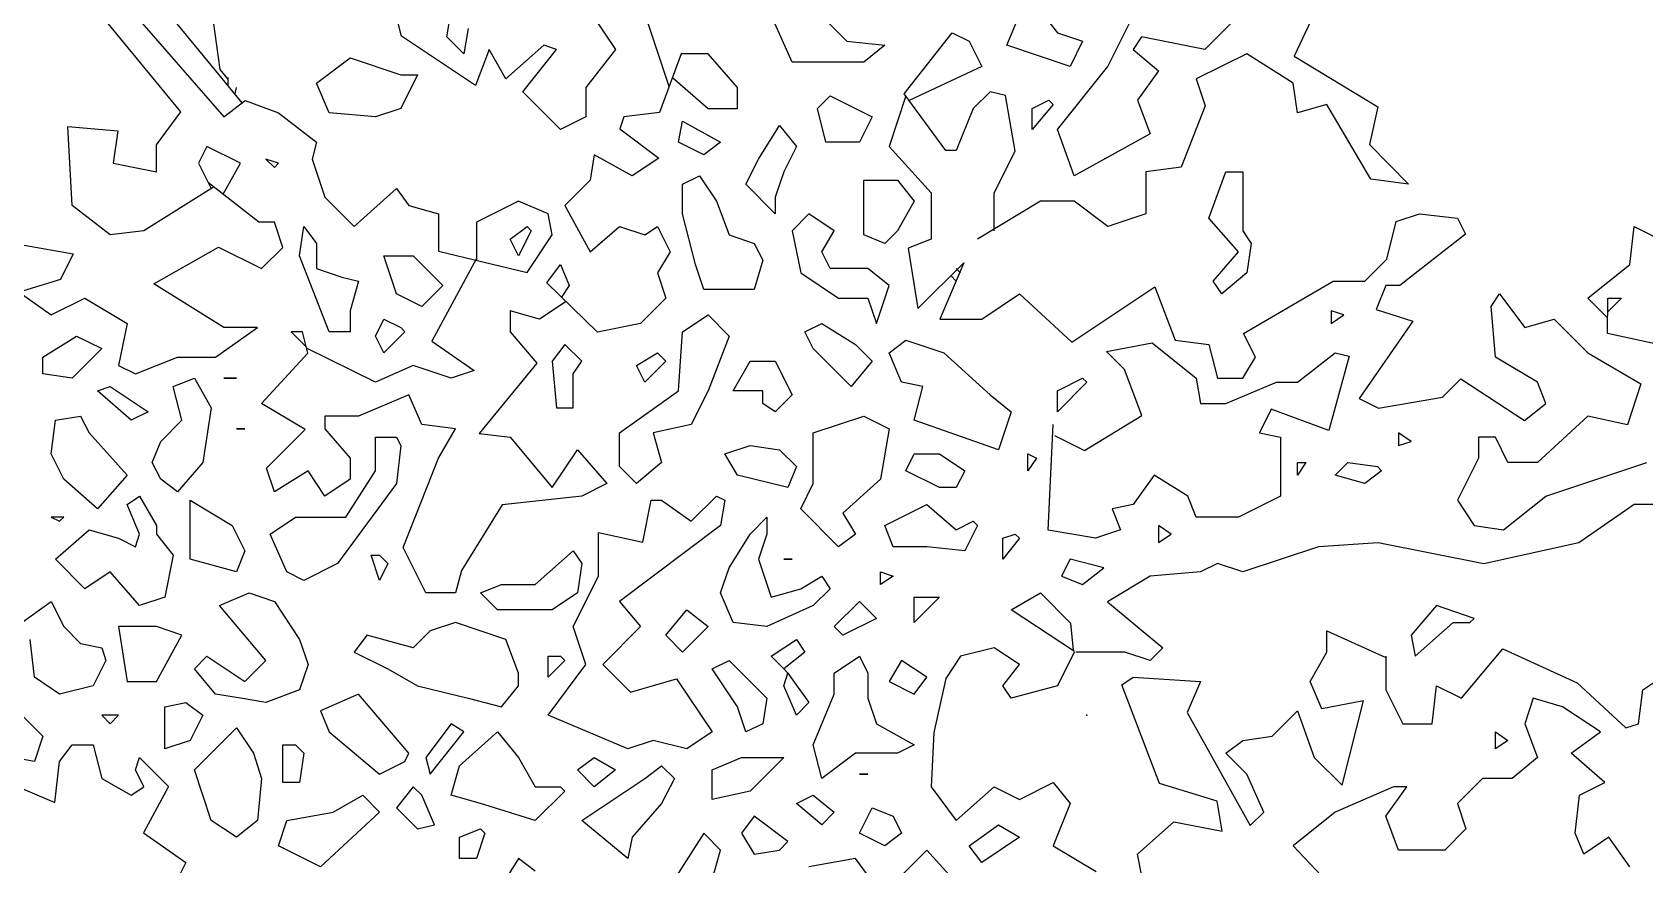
# Model space of a CAD drawing. Header units: millimetres. Extents: x 1211.91 to 1219.54, y 1029.16 to 1038.08.
# Drawn here: x 1213.83 to 1214.841, y 1035.139 to 1035.66 of the extents above; entities that cross this region are included whole.
import ezdxf

# ---------------------------------------------------------------- set-up
doc = ezdxf.new("R2010")
doc.units = ezdxf.units.MM
doc.header["$MEASUREMENT"] = 0
doc.layers.add('Hojas01', color=94, linetype='CONTINUOUS')
doc.layers.add('Hojas02', color=62, linetype='CONTINUOUS')

msp = doc.modelspace()

# ---------------------------------------------------------------- linework, layer by layer
at = {"layer": 'Hojas01', "linetype": 'Continuous'}
for p, q in [((1214.2293, 1035.6264), (1214.2015, 1035.7103)), ((1213.9616, 1035.6161), (1213.9055, 1035.6843)), ((1214.1692, 1035.6891), (1214.1956, 1035.6495)), ((1214.6418, 1035.6891), (1214.6212, 1035.6453)), ((1213.9232, 1035.6106), (1213.8735, 1035.6707)), ((1214.5045, 1035.639), (1214.5203, 1035.6707)), ((1213.8973, 1035.668), (1213.9501, 1035.6073)), ((1213.9478, 1035.637), (1213.9437, 1035.6671)), ((1214.0615, 1035.6579), (1214.0586, 1035.6695)), ((1214.3768, 1035.6218), (1214.4069, 1035.66)), ((1214.4069, 1035.66), (1214.4174, 1035.6548)), ((1214.5837, 1035.668), (1214.5652, 1035.6495)), ((1214.108, 1035.6271), (1214.0615, 1035.6579)), ((1214.1507, 1035.6522), (1214.127, 1035.6311)), ((1214.1586, 1035.6495), (1214.1507, 1035.6522)), ((1214.4174, 1035.6548), (1214.4253, 1035.639)), ((1214.5256, 1035.6575), (1214.5203, 1035.6495)), ((1214.5652, 1035.6495), (1214.5256, 1035.6575)), ((1214.1164, 1035.6495), (1214.108, 1035.6271)), ((1214.127, 1035.6311), (1214.1164, 1035.6495)), ((1214.1375, 1035.6231), (1214.1586, 1035.6495)), ((1214.1956, 1035.6495), (1214.1771, 1035.6258)), ((1214.2369, 1035.6469), (1214.2232, 1035.6101)), ((1214.2537, 1035.6469), (1214.2369, 1035.6469)), ((1214.2722, 1035.6258), (1214.2537, 1035.6469)), ((1214.5203, 1035.6495), (1214.5362, 1035.6363)), ((1214.5916, 1035.6469), (1214.5599, 1035.6311)), ((1214.6206, 1035.6284), (1214.5916, 1035.6469)), ((1214.6212, 1035.6453), (1214.6737, 1035.6136)), ((1213.9527, 1035.6311), (1213.9478, 1035.637)), ((1213.9527, 1035.6321), (1213.9527, 1035.627)), ((1214.2314, 1035.6321), (1214.2537, 1035.6126)), ((1214.4253, 1035.639), (1214.3799, 1035.6176)), ((1214.4728, 1035.5994), (1214.5045, 1035.639)), ((1214.5362, 1035.6363), (1214.523, 1035.6179)), ((1214.5599, 1035.6311), (1214.5655, 1035.6143)), ((1213.9571, 1035.6217), (1213.958, 1035.6258)), ((1214.1613, 1035.5994), (1214.1375, 1035.6231)), ((1214.1771, 1035.6258), (1214.1771, 1035.6073)), ((1214.2722, 1035.6126), (1214.2722, 1035.6258)), ((1214.3778, 1035.6205), (1214.3672, 1035.5888)), ((1214.4028, 1035.5862), (1214.3768, 1035.6218)), ((1214.4306, 1035.6231), (1214.42, 1035.6126)), ((1214.4403, 1035.6208), (1214.4306, 1035.6231)), ((1214.4463, 1035.5858), (1214.4403, 1035.6208)), ((1214.6233, 1035.6099), (1214.6206, 1035.6284)), ((1213.9078, 1035.5899), (1213.9232, 1035.6106)), ((1213.9501, 1035.6073), (1213.9635, 1035.6177)), ((1213.9635, 1035.6177), (1213.9844, 1035.6099)), ((1213.9844, 1035.6099), (1214.0082, 1035.5915)), ((1214.2232, 1035.6101), (1214.2009, 1035.6073)), ((1214.2537, 1035.6126), (1214.2722, 1035.6126)), ((1214.42, 1035.6126), (1214.4094, 1035.5862)), ((1214.523, 1035.6179), (1214.5309, 1035.5967)), ((1214.5655, 1035.6143), (1214.5503, 1035.5758)), ((1214.6418, 1035.6152), (1214.6233, 1035.6099)), ((1214.6694, 1035.5684), (1214.6418, 1035.6152)), ((1214.6737, 1035.6136), (1214.6684, 1035.59)), ((1213.855, 1035.5519), (1213.8523, 1035.6014)), ((1213.8523, 1035.6014), (1213.8836, 1035.5987)), ((1214.1771, 1035.6073), (1214.1613, 1035.5994)), ((1214.2009, 1035.6073), (1214.1984, 1035.5999)), ((1214.1984, 1035.5999), (1214.2228, 1035.5814)), ((1214.4834, 1035.5703), (1214.4728, 1035.5994)), ((1213.8836, 1035.5987), (1213.8808, 1035.5784)), ((1213.9078, 1035.573), (1213.9078, 1035.5899)), ((1214.0082, 1035.5915), (1214.0055, 1035.5809)), ((1214.5309, 1035.5967), (1214.4834, 1035.5703)), ((1214.6684, 1035.59), (1214.693, 1035.5652)), ((1213.9395, 1035.5888), (1213.9342, 1035.5783)), ((1213.9606, 1035.5783), (1213.9395, 1035.5888)), ((1214.0055, 1035.5809), (1214.0134, 1035.5571)), ((1214.1824, 1035.5835), (1214.1798, 1035.5677)), ((1214.2062, 1035.5703), (1214.1824, 1035.5835)), ((1214.2228, 1035.5814), (1214.2062, 1035.5703)), ((1214.3672, 1035.5888), (1214.3936, 1035.5598)), ((1214.4094, 1035.5862), (1214.4028, 1035.5862)), ((1214.4332, 1035.5598), (1214.4463, 1035.5858)), ((1213.8808, 1035.5784), (1213.9078, 1035.573)), ((1213.9342, 1035.5783), (1213.9422, 1035.5624)), ((1213.9496, 1035.5589), (1213.9606, 1035.5783)), ((1214.5503, 1035.5758), (1214.5282, 1035.573)), ((1214.5282, 1035.573), (1214.5282, 1035.5466)), ((1213.9437, 1035.5633), (1213.8999, 1035.536)), ((1213.972, 1035.5413), (1213.9404, 1035.566)), ((1214.0319, 1035.5387), (1214.0583, 1035.5624)), ((1214.0583, 1035.5624), (1214.0662, 1035.5519)), ((1214.1798, 1035.5677), (1214.1639, 1035.5519)), ((1214.3936, 1035.5598), (1214.3936, 1035.5307)), ((1214.4332, 1035.5359), (1214.4332, 1035.5598)), ((1214.693, 1035.5652), (1214.6694, 1035.5684)), ((1213.8788, 1035.5334), (1213.855, 1035.5519)), ((1214.0134, 1035.5571), (1214.0319, 1035.5387)), ((1214.0662, 1035.5519), (1214.0847, 1035.5466)), ((1214.1349, 1035.5545), (1214.1085, 1035.5413)), ((1214.1534, 1035.5466), (1214.1349, 1035.5545)), ((1214.1639, 1035.5519), (1214.1798, 1035.5228)), ((1214.4622, 1035.5545), (1214.4226, 1035.5307)), ((1214.4834, 1035.5545), (1214.4622, 1035.5545)), ((1214.5045, 1035.5387), (1214.4834, 1035.5545)), ((1213.9818, 1035.5413), (1213.972, 1035.5413)), ((1213.987, 1035.5255), (1213.9818, 1035.5413)), ((1214.0847, 1035.5466), (1214.0847, 1035.5231)), ((1214.1085, 1035.5413), (1214.1085, 1035.5174)), ((1214.156, 1035.5334), (1214.1534, 1035.5466)), ((1214.1798, 1035.5228), (1214.1982, 1035.5387)), ((1214.1982, 1035.5387), (1214.2141, 1035.5334)), ((1214.2141, 1035.5334), (1214.222, 1035.5387)), ((1214.222, 1035.5387), (1214.2299, 1035.5228)), ((1214.5282, 1035.5466), (1214.5045, 1035.5387)), ((1214.6794, 1035.5182), (1214.6852, 1035.5417)), ((1214.6852, 1035.5417), (1214.6998, 1035.5466)), ((1214.6998, 1035.5466), (1214.7236, 1035.5439)), ((1214.7236, 1035.5439), (1214.7286, 1035.5338)), ((1214.8318, 1035.5149), (1214.8345, 1035.5387)), ((1214.8345, 1035.5387), (1214.8556, 1035.5281)), ((1213.8999, 1035.536), (1213.8788, 1035.5334)), ((1214.1403, 1035.5098), (1214.156, 1035.5334)), ((1214.3936, 1035.5307), (1214.3793, 1035.5251)), ((1214.7286, 1035.5338), (1214.6876, 1035.5017)), ((1213.8249, 1035.527), (1213.8557, 1035.5216)), ((1213.8557, 1035.5216), (1213.8477, 1035.5054)), ((1213.9061, 1035.5028), (1213.9468, 1035.5257)), ((1213.9468, 1035.5257), (1213.9738, 1035.5123)), ((1213.9738, 1035.5123), (1213.987, 1035.5255)), ((1214.1085, 1035.5187), (1214.0806, 1035.4667)), ((1214.0847, 1035.5231), (1214.1403, 1035.5098)), ((1214.2299, 1035.5228), (1214.222, 1035.5096)), ((1214.3793, 1035.5251), (1214.3853, 1035.4873)), ((1214.1526, 1035.5033), (1214.1613, 1035.5149)), ((1214.1613, 1035.5149), (1214.1666, 1035.5017)), ((1214.222, 1035.5096), (1214.2273, 1035.4938)), ((1214.3853, 1035.4873), (1214.4141, 1035.5158)), ((1214.4141, 1035.5158), (1214.3991, 1035.4806)), ((1214.4121, 1035.5096), (1214.4094, 1035.5123)), ((1214.6655, 1035.5043), (1214.6794, 1035.5182)), ((1214.8054, 1035.4938), (1214.8318, 1035.5149)), ((1213.8477, 1035.5054), (1213.8218, 1035.4976)), ((1213.9501, 1035.4753), (1213.9061, 1035.5028)), ((1214.1845, 1035.4725), (1214.1526, 1035.5033)), ((1214.1666, 1035.5017), (1214.1618, 1035.4944)), ((1214.4093, 1035.5045), (1214.4059, 1035.5079)), ((1214.4819, 1035.4662), (1214.5339, 1035.5008)), ((1214.5339, 1035.5008), (1214.5467, 1035.4674)), ((1214.5895, 1035.4717), (1214.6457, 1035.5043)), ((1214.6457, 1035.5043), (1214.6655, 1035.5043)), ((1214.6787, 1035.5017), (1214.6727, 1035.4867)), ((1214.6876, 1035.5017), (1214.6787, 1035.5017)), ((1213.8218, 1035.4976), (1213.8418, 1035.4832)), ((1213.8418, 1035.4832), (1213.863, 1035.4938)), ((1213.863, 1035.4938), (1213.8894, 1035.4779)), ((1214.1647, 1035.4917), (1214.1481, 1035.4806)), ((1214.2273, 1035.4938), (1214.2114, 1035.4779)), ((1214.4253, 1035.4806), (1214.449, 1035.4964)), ((1214.449, 1035.4964), (1214.4819, 1035.4662)), ((1214.7447, 1035.4885), (1214.75, 1035.4964)), ((1214.7474, 1035.4568), (1214.7447, 1035.4885)), ((1214.75, 1035.4964), (1214.7658, 1035.4753)), ((1214.8177, 1035.4815), (1214.8054, 1035.4938)), ((1214.8177, 1035.4717), (1214.8179, 1035.4938)), ((1214.8266, 1035.4938), (1214.8177, 1035.4849)), ((1214.8179, 1035.4938), (1214.8266, 1035.4938)), ((1213.8894, 1035.4779), (1213.8841, 1035.4515)), ((1214.1481, 1035.4806), (1214.1296, 1035.4859)), ((1214.1296, 1035.4859), (1214.1296, 1035.4727)), ((1214.2114, 1035.4779), (1214.1845, 1035.4725)), ((1214.3991, 1035.4806), (1214.4253, 1035.4806)), ((1214.6956, 1035.4794), (1214.6621, 1035.4308)), ((1214.6727, 1035.4867), (1214.6956, 1035.4794)), ((1214.7658, 1035.4753), (1214.7843, 1035.4806)), ((1214.7843, 1035.4806), (1214.8054, 1035.4595)), ((1213.9448, 1035.4568), (1213.9712, 1035.4753)), ((1213.9712, 1035.4753), (1213.9501, 1035.4753)), ((1213.9995, 1035.4727), (1213.9923, 1035.4727)), ((1213.9923, 1035.4727), (1214.0018, 1035.4632)), ((1214.0028, 1035.4593), (1213.9995, 1035.4727)), ((1214.1296, 1035.4727), (1214.1464, 1035.453)), ((1214.5969, 1035.4568), (1214.5895, 1035.4717)), ((1214.8821, 1035.4577), (1214.8177, 1035.4717)), ((1213.9738, 1035.4278), (1214.0028, 1035.4593)), ((1214.0451, 1035.441), (1214.002, 1035.4625)), ((1214.0806, 1035.4667), (1214.107, 1035.4484)), ((1214.5036, 1035.4604), (1214.5322, 1035.4658)), ((1214.5149, 1035.449), (1214.5036, 1035.4604)), ((1214.5322, 1035.4658), (1214.5599, 1035.4436)), ((1214.5467, 1035.4674), (1214.5678, 1035.4647)), ((1214.5678, 1035.4647), (1214.5731, 1035.4436)), ((1214.6233, 1035.441), (1214.647, 1035.4595)), ((1214.647, 1035.4595), (1214.6558, 1035.4574)), ((1214.8054, 1035.4595), (1214.8387, 1035.4401)), ((1213.8841, 1035.4515), (1213.8946, 1035.4463)), ((1213.8946, 1035.4463), (1213.921, 1035.4568)), ((1213.921, 1035.4568), (1213.9448, 1035.4568)), ((1214.0689, 1035.4515), (1214.0451, 1035.441)), ((1214.0926, 1035.4436), (1214.0689, 1035.4515)), ((1214.107, 1035.4484), (1214.0926, 1035.4436)), ((1214.1464, 1035.453), (1214.1101, 1035.409)), ((1214.5257, 1035.4203), (1214.5149, 1035.449)), ((1214.589, 1035.4436), (1214.5969, 1035.4568)), ((1214.6558, 1035.4574), (1214.643, 1035.4108)), ((1214.7738, 1035.441), (1214.7474, 1035.4568)), ((1214.5599, 1035.4436), (1214.5626, 1035.4278)), ((1214.5731, 1035.4436), (1214.589, 1035.4436)), ((1214.5784, 1035.4278), (1214.6101, 1035.441)), ((1214.6101, 1035.441), (1214.6233, 1035.441)), ((1214.7142, 1035.4316), (1214.7258, 1035.4432)), ((1214.7258, 1035.4432), (1214.7657, 1035.4171)), ((1214.779, 1035.4278), (1214.7738, 1035.441)), ((1214.8387, 1035.4401), (1214.8303, 1035.4143)), ((1214.001, 1035.4114), (1213.9738, 1035.4278)), ((1214.0662, 1035.4331), (1214.0346, 1035.4199)), ((1214.0742, 1035.4146), (1214.0662, 1035.4331)), ((1214.5626, 1035.4278), (1214.5784, 1035.4278)), ((1214.6621, 1035.4308), (1214.6741, 1035.4249)), ((1214.6741, 1035.4249), (1214.7142, 1035.4316)), ((1214.7657, 1035.4171), (1214.779, 1035.4278)), ((1214.0346, 1035.4199), (1214.0134, 1035.4199)), ((1214.0134, 1035.4199), (1214.0134, 1035.4119)), ((1214.4897, 1035.3982), (1214.5257, 1035.4203)), ((1214.6069, 1035.4241), (1214.5995, 1035.4093)), ((1214.643, 1035.4108), (1214.6069, 1035.4241)), ((1214.8054, 1035.4199), (1214.7738, 1035.3908)), ((1214.8303, 1035.4143), (1214.8054, 1035.4199)), ((1213.9769, 1035.3873), (1214.001, 1035.4114)), ((1214.0134, 1035.4119), (1214.0293, 1035.3935)), ((1214.0953, 1035.4119), (1214.0742, 1035.4146)), ((1214.0846, 1035.3935), (1214.0953, 1035.4119)), ((1214.1101, 1035.409), (1214.1296, 1035.4067)), ((1214.4669, 1035.3483), (1214.4702, 1035.4146)), ((1214.471, 1035.4076), (1214.4897, 1035.3982)), ((1214.5995, 1035.4093), (1214.6127, 1035.4067)), ((1214.1296, 1035.4067), (1214.156, 1035.375)), ((1214.156, 1035.375), (1214.1718, 1035.3987)), ((1214.1718, 1035.3987), (1214.1903, 1035.3776)), ((1214.6127, 1035.4067), (1214.6127, 1035.3697)), ((1214.7474, 1035.4067), (1214.7368, 1035.4067)), ((1214.7368, 1035.4067), (1214.7368, 1035.3935)), ((1214.7553, 1035.3908), (1214.7474, 1035.4067)), ((1213.9818, 1035.3723), (1213.9769, 1035.3873)), ((1214.0293, 1035.3935), (1214.0293, 1035.3803)), ((1214.0625, 1035.3376), (1214.0846, 1035.3935)), ((1214.7368, 1035.3935), (1214.7236, 1035.3671)), ((1214.7738, 1035.3908), (1214.7553, 1035.3908)), ((1214.779, 1035.3697), (1214.8424, 1035.3908)), ((1214.0029, 1035.3855), (1213.9818, 1035.3723)), ((1214.0134, 1035.3697), (1214.0029, 1035.3855)), ((1214.0293, 1035.3803), (1214.0134, 1035.3697)), ((1214.1903, 1035.3776), (1214.1745, 1035.3697)), ((1214.5335, 1035.3829), (1214.5203, 1035.3644)), ((1214.5546, 1035.3697), (1214.5335, 1035.3829)), ((1214.1745, 1035.3697), (1214.1246, 1035.3642)), ((1214.2128, 1035.3408), (1214.218, 1035.3671)), ((1214.218, 1035.3671), (1214.2246, 1035.3671)), ((1214.2246, 1035.3671), (1214.2431, 1035.3539)), ((1214.2431, 1035.3539), (1214.259, 1035.3697)), ((1214.259, 1035.3697), (1214.2642, 1035.3671)), ((1214.2642, 1035.3671), (1214.2616, 1035.3512)), ((1214.5599, 1035.3565), (1214.5546, 1035.3697)), ((1214.6127, 1035.3697), (1214.5863, 1035.3565)), ((1214.7236, 1035.3671), (1214.7342, 1035.3512)), ((1214.7526, 1035.3486), (1214.779, 1035.3697)), ((1214.1246, 1035.3642), (1214.0991, 1035.3231)), ((1214.5203, 1035.3644), (1214.5071, 1035.3618)), ((1214.5071, 1035.3618), (1214.5124, 1035.3486)), ((1214.8345, 1035.3644), (1214.7998, 1035.3404)), ((1214.9163, 1035.3644), (1214.8345, 1035.3644)), ((1214.185, 1035.3195), (1214.185, 1035.347)), ((1214.185, 1035.347), (1214.2128, 1035.3408)), ((1214.2616, 1035.3512), (1214.1982, 1035.3037)), ((1214.4966, 1035.3433), (1214.4669, 1035.3483)), ((1214.5124, 1035.3486), (1214.4966, 1035.3433)), ((1214.5863, 1035.3565), (1214.5599, 1035.3565)), ((1214.7342, 1035.3512), (1214.7526, 1035.3486)), ((1214.0768, 1035.309), (1214.0625, 1035.3376)), ((1214.6365, 1035.338), (1214.589, 1035.3222)), ((1214.674, 1035.3404), (1214.6365, 1035.338)), ((1214.7401, 1035.3273), (1214.674, 1035.3404)), ((1214.7998, 1035.3404), (1214.7401, 1035.3273)), ((1214.5731, 1035.3275), (1214.5626, 1035.3222)), ((1214.589, 1035.3222), (1214.5731, 1035.3275)), ((1214.0991, 1035.3231), (1214.0953, 1035.309)), ((1214.1692, 1035.2879), (1214.185, 1035.3195)), ((1214.5309, 1035.3195), (1214.5041, 1035.3034)), ((1214.5626, 1035.3222), (1214.5309, 1035.3195)), ((1214.0953, 1035.309), (1214.0768, 1035.309)), ((1214.4438, 1035.2984), (1214.4622, 1035.309)), ((1214.4622, 1035.309), (1214.4811, 1035.2901)), ((1214.1982, 1035.3037), (1214.2114, 1035.2879)), ((1214.4836, 1035.2724), (1214.4438, 1035.2984)), ((1214.5041, 1035.3034), (1214.5388, 1035.2747)), ((1214.1771, 1035.2641), (1214.1692, 1035.2879)), ((1214.2114, 1035.2879), (1214.1877, 1035.2641)), ((1214.4811, 1035.2901), (1214.4827, 1035.2731)), ((1214.6418, 1035.272), (1214.6418, 1035.2852)), ((1214.6418, 1035.2852), (1214.6787, 1035.2685)), ((1214.4121, 1035.2694), (1214.4028, 1035.2555)), ((1214.4332, 1035.2747), (1214.4121, 1035.2694)), ((1214.449, 1035.2641), (1214.4332, 1035.2747)), ((1214.4834, 1035.272), (1214.4728, 1035.2509)), ((1214.515, 1035.272), (1214.4843, 1035.272)), ((1214.5309, 1035.2667), (1214.515, 1035.272)), ((1214.5388, 1035.2747), (1214.5309, 1035.2667)), ((1214.6312, 1035.2535), (1214.6418, 1035.272)), ((1214.6787, 1035.2685), (1214.6787, 1035.2483)), ((1214.7262, 1035.243), (1214.752, 1035.2739)), ((1214.752, 1035.2739), (1214.7986, 1035.2526)), ((1214.1534, 1035.2324), (1214.1771, 1035.2641)), ((1214.1877, 1035.2641), (1214.205, 1035.2468)), ((1214.4028, 1035.2555), (1214.3952, 1035.2215)), ((1214.4385, 1035.2509), (1214.449, 1035.2641)), ((1214.5132, 1035.2514), (1214.5203, 1035.2562)), ((1214.5203, 1035.2562), (1214.5626, 1035.2535)), ((1214.8398, 1035.2483), (1214.8635, 1035.2641)), ((1214.205, 1035.2468), (1214.234, 1035.2553)), ((1214.234, 1035.2553), (1214.2563, 1035.2219)), ((1214.4438, 1035.243), (1214.4385, 1035.2509)), ((1214.4728, 1035.2509), (1214.4438, 1035.243)), ((1214.5367, 1035.1897), (1214.5132, 1035.2514)), ((1214.5626, 1035.2535), (1214.5542, 1035.234)), ((1214.6386, 1035.2363), (1214.6312, 1035.2535)), ((1214.6787, 1035.2483), (1214.6893, 1035.2271)), ((1214.7078, 1035.2271), (1214.7104, 1035.2509)), ((1214.7104, 1035.2509), (1214.7262, 1035.243)), ((1214.7986, 1035.2526), (1214.8292, 1035.2245)), ((1214.8371, 1035.2271), (1214.8398, 1035.2483)), ((1214.6647, 1035.2415), (1214.6386, 1035.2363)), ((1214.6513, 1035.1886), (1214.6647, 1035.2415)), ((1214.7711, 1035.243), (1214.7658, 1035.2271)), ((1214.7896, 1035.2377), (1214.7711, 1035.243)), ((1214.8134, 1035.2219), (1214.7896, 1035.2377)), ((1214.2035, 1035.2113), (1214.1534, 1035.2324)), ((1214.5542, 1035.234), (1214.5937, 1035.1633)), ((1214.6074, 1035.2192), (1214.6233, 1035.2351)), ((1214.6233, 1035.2351), (1214.6338, 1035.206)), ((1214.6893, 1035.2271), (1214.7078, 1035.2271)), ((1214.7658, 1035.2271), (1214.7738, 1035.206)), ((1214.8292, 1035.2245), (1214.8371, 1035.2271)), ((1214.2194, 1035.2166), (1214.2035, 1035.2113)), ((1214.2405, 1035.2113), (1214.2194, 1035.2166)), ((1214.2563, 1035.2219), (1214.2405, 1035.2113)), ((1214.3952, 1035.2215), (1214.3936, 1035.1875)), ((1214.5784, 1035.2087), (1214.589, 1035.2166)), ((1214.589, 1035.2166), (1214.6074, 1035.2192)), ((1214.7949, 1035.2087), (1214.8134, 1035.2219)), ((1213.8471, 1035.2034), (1213.855, 1035.2139)), ((1213.855, 1035.2139), (1213.8682, 1035.2139)), ((1213.8682, 1035.2139), (1213.8735, 1035.1928)), ((1213.8946, 1035.1981), (1213.8973, 1035.206)), ((1213.8973, 1035.206), (1213.9155, 1035.1878)), ((1214.5916, 1035.1955), (1214.5784, 1035.2087)), ((1214.6338, 1035.206), (1214.6513, 1035.1886)), ((1214.7738, 1035.206), (1214.7579, 1035.1928)), ((1214.816, 1035.1902), (1214.7949, 1035.2087)), ((1213.8442, 1035.1776), (1213.8471, 1035.2034)), ((1213.8999, 1035.1875), (1213.8946, 1035.1981)), ((1214.6022, 1035.1717), (1214.5916, 1035.1955)), ((1213.8099, 1035.1924), (1213.8442, 1035.1776)), ((1213.8735, 1035.1928), (1213.892, 1035.1823)), ((1213.892, 1035.1823), (1213.8999, 1035.1875)), ((1213.9155, 1035.1878), (1213.8997, 1035.1586)), ((1214.3936, 1035.1875), (1214.4094, 1035.1664)), ((1214.4094, 1035.1664), (1214.4332, 1035.1875)), ((1214.4332, 1035.1875), (1214.449, 1035.1796)), ((1214.449, 1035.1796), (1214.4702, 1035.1902)), ((1214.4702, 1035.1902), (1214.4807, 1035.177)), ((1214.5729, 1035.1786), (1214.5367, 1035.1897)), ((1214.6836, 1035.1875), (1214.647, 1035.1717)), ((1214.6787, 1035.1691), (1214.6919, 1035.1875)), ((1214.6919, 1035.1875), (1214.6836, 1035.1875)), ((1214.7394, 1035.1928), (1214.7236, 1035.177)), ((1214.7579, 1035.1928), (1214.7394, 1035.1928)), ((1214.8002, 1035.1823), (1214.816, 1035.1902)), ((1214.4807, 1035.177), (1214.4702, 1035.1506)), ((1214.576, 1035.1598), (1214.5729, 1035.1786)), ((1214.7236, 1035.177), (1214.7289, 1035.1611)), ((1214.7975, 1035.1585), (1214.8002, 1035.1823)), ((1214.523, 1035.1453), (1214.5458, 1035.1655)), ((1214.5458, 1035.1655), (1214.576, 1035.1598)), ((1214.5937, 1035.1633), (1214.6022, 1035.1717)), ((1214.647, 1035.1717), (1214.6206, 1035.1506)), ((1214.6866, 1035.1479), (1214.6787, 1035.1691)), ((1213.8997, 1035.1586), (1213.9263, 1035.14)), ((1214.251, 1035.1585), (1214.2318, 1035.1283)), ((1214.2616, 1035.1479), (1214.251, 1035.1585)), ((1214.7289, 1035.1611), (1214.7157, 1035.1479)), ((1214.8028, 1035.1453), (1214.7975, 1035.1585)), ((1214.8186, 1035.1559), (1214.8028, 1035.1453)), ((1214.8318, 1035.1374), (1214.8186, 1035.1559)), ((1214.2558, 1035.1277), (1214.2616, 1035.1479)), ((1214.4702, 1035.1506), (1214.497, 1035.1345)), ((1214.5309, 1035.1057), (1214.523, 1035.1453)), ((1214.6206, 1035.1506), (1214.6655, 1035.1031)), ((1214.7157, 1035.1479), (1214.6866, 1035.1479)), ((1213.9263, 1035.14), (1213.9184, 1035.1242)), ((1214.3461, 1035.1427), (1214.317, 1035.1374)), ((1214.3544, 1035.1316), (1214.3461, 1035.1427))]:
    msp.add_line(p, q, dxfattribs=at)
at = {"layer": 'Hojas02', "linetype": 'Continuous'}
for p, q in [((1214.4411, 1035.6522), (1214.4543, 1035.6839)), ((1214.4543, 1035.6839), (1214.4728, 1035.6601)), ((1214.09, 1035.6575), (1214.0926, 1035.6733)), ((1214.3197, 1035.6759), (1214.3408, 1035.6548)), ((1214.1032, 1035.6627), (1214.1006, 1035.6469)), ((1214.3065, 1035.6416), (1214.2959, 1035.6654)), ((1214.4728, 1035.6601), (1214.4886, 1035.6548)), ((1214.1006, 1035.6469), (1214.09, 1035.6575)), ((1214.3408, 1035.6548), (1214.3646, 1035.6522)), ((1214.3646, 1035.6522), (1214.3514, 1035.6416)), ((1214.4807, 1035.639), (1214.4411, 1035.6522)), ((1214.4886, 1035.6548), (1214.4807, 1035.639)), ((1214.0082, 1035.6284), (1214.0293, 1035.6443)), ((1214.0293, 1035.6443), (1214.061, 1035.6337)), ((1214.3514, 1035.6416), (1214.3065, 1035.6416)), ((1214.0715, 1035.6337), (1214.061, 1035.6126)), ((1214.061, 1035.6337), (1214.0715, 1035.6337)), ((1214.0161, 1035.6099), (1214.0082, 1035.6284)), ((1214.3223, 1035.6126), (1214.3302, 1035.6205)), ((1214.3302, 1035.6205), (1214.3566, 1035.6073)), ((1214.0451, 1035.6073), (1214.0161, 1035.6099)), ((1214.061, 1035.6126), (1214.0451, 1035.6073)), ((1214.3276, 1035.5915), (1214.3223, 1035.6126)), ((1214.457, 1035.6126), (1214.4675, 1035.6179)), ((1214.4702, 1035.6152), (1214.457, 1035.5994)), ((1214.457, 1035.5994), (1214.457, 1035.6126)), ((1214.4675, 1035.6179), (1214.4702, 1035.6152)), ((1214.2352, 1035.5915), (1214.2378, 1035.6047)), ((1214.2378, 1035.6047), (1214.2616, 1035.5915)), ((1214.2854, 1035.5809), (1214.2986, 1035.602)), ((1214.2986, 1035.602), (1214.3091, 1035.5888)), ((1214.3566, 1035.6073), (1214.3487, 1035.5915)), ((1214.251, 1035.5835), (1214.2352, 1035.5915)), ((1214.2616, 1035.5915), (1214.251, 1035.5835)), ((1214.3487, 1035.5915), (1214.3276, 1035.5915)), ((1213.9844, 1035.5783), (1213.9765, 1035.5809)), ((1213.9765, 1035.5809), (1213.9818, 1035.5756)), ((1214.2774, 1035.5651), (1214.2854, 1035.5809)), ((1214.3091, 1035.5888), (1214.3012, 1035.573)), ((1213.9818, 1035.5756), (1213.9844, 1035.5783)), ((1214.2378, 1035.5651), (1214.2484, 1035.5703)), ((1214.2484, 1035.5703), (1214.259, 1035.5545)), ((1214.3012, 1035.573), (1214.2959, 1035.5571)), ((1214.5678, 1035.5439), (1214.5784, 1035.573)), ((1214.5784, 1035.573), (1214.589, 1035.573)), ((1214.589, 1035.573), (1214.589, 1035.536)), ((1214.2378, 1035.5466), (1214.2378, 1035.5651)), ((1214.2959, 1035.5466), (1214.2774, 1035.5651)), ((1214.3514, 1035.5334), (1214.3514, 1035.5677)), ((1214.3514, 1035.5677), (1214.3725, 1035.5677)), ((1214.3725, 1035.5677), (1214.383, 1035.5545)), ((1214.259, 1035.5545), (1214.2669, 1035.5334)), ((1214.2959, 1035.5571), (1214.2959, 1035.5466)), ((1214.383, 1035.5545), (1214.3725, 1035.536)), ((1213.9976, 1035.5202), (1214.0002, 1035.5387)), ((1214.0002, 1035.5387), (1214.0082, 1035.5281)), ((1214.1296, 1035.5307), (1214.1402, 1035.5387)), ((1214.1402, 1035.5387), (1214.1428, 1035.536)), ((1214.2458, 1035.5149), (1214.2378, 1035.5466)), ((1214.317, 1035.5466), (1214.3065, 1035.536)), ((1214.3329, 1035.536), (1214.317, 1035.5466)), ((1214.5863, 1035.5228), (1214.5678, 1035.5439)), ((1214.1349, 1035.5202), (1214.1296, 1035.5307)), ((1214.1428, 1035.536), (1214.1349, 1035.5202)), ((1214.2669, 1035.5334), (1214.2827, 1035.5281)), ((1214.3065, 1035.536), (1214.3118, 1035.5096)), ((1214.325, 1035.5228), (1214.3329, 1035.536)), ((1214.3646, 1035.5281), (1214.3514, 1035.5334)), ((1214.3725, 1035.536), (1214.3646, 1035.5281)), ((1214.589, 1035.536), (1214.5942, 1035.5281)), ((1214.0161, 1035.4727), (1213.9976, 1035.5202)), ((1214.0082, 1035.5281), (1214.0082, 1035.5123)), ((1214.0583, 1035.4964), (1214.0504, 1035.5202)), ((1214.0504, 1035.5202), (1214.0689, 1035.5202)), ((1214.0689, 1035.5202), (1214.0874, 1035.5017)), ((1214.2827, 1035.5281), (1214.288, 1035.5175)), ((1214.3302, 1035.5123), (1214.325, 1035.5228)), ((1214.5705, 1035.5043), (1214.5863, 1035.5228)), ((1214.5942, 1035.5281), (1214.5916, 1035.5096)), ((1214.0082, 1035.5123), (1214.024, 1035.507)), ((1214.251, 1035.4991), (1214.2458, 1035.5149)), ((1214.288, 1035.5175), (1214.2827, 1035.4991)), ((1214.3118, 1035.5096), (1214.3355, 1035.4938)), ((1214.354, 1035.5123), (1214.3302, 1035.5123)), ((1214.3672, 1035.5017), (1214.354, 1035.5123)), ((1214.5916, 1035.5096), (1214.5758, 1035.4964)), ((1214.024, 1035.507), (1214.0346, 1035.5043)), ((1214.0346, 1035.5043), (1214.0293, 1035.4859)), ((1214.0874, 1035.5017), (1214.0742, 1035.4885)), ((1214.2827, 1035.4991), (1214.251, 1035.4991)), ((1214.3593, 1035.4779), (1214.3672, 1035.5017)), ((1214.5758, 1035.4964), (1214.5705, 1035.5043)), ((1214.0742, 1035.4885), (1214.0583, 1035.4964)), ((1214.3355, 1035.4938), (1214.354, 1035.4938)), ((1214.354, 1035.4938), (1214.3593, 1035.4779)), ((1214.0293, 1035.4859), (1214.0293, 1035.4727)), ((1214.0451, 1035.47), (1214.0504, 1035.4806)), ((1214.0504, 1035.4806), (1214.061, 1035.4753)), ((1214.2378, 1035.4727), (1214.2537, 1035.4832)), ((1214.2537, 1035.4832), (1214.2669, 1035.47)), ((1214.3144, 1035.4727), (1214.325, 1035.4779)), ((1214.325, 1035.4779), (1214.3461, 1035.4647)), ((1214.6523, 1035.4832), (1214.6444, 1035.4859)), ((1214.6444, 1035.4859), (1214.6444, 1035.4779)), ((1214.6444, 1035.4779), (1214.6523, 1035.4832)), ((1213.8366, 1035.4568), (1213.8577, 1035.47)), ((1213.8577, 1035.47), (1213.8735, 1035.4621)), ((1214.0293, 1035.4727), (1214.0161, 1035.4727)), ((1214.0504, 1035.4595), (1214.0451, 1035.47)), ((1214.0636, 1035.4727), (1214.0504, 1035.4595)), ((1214.061, 1035.4753), (1214.0636, 1035.4727)), ((1214.2352, 1035.4357), (1214.2378, 1035.4727)), ((1214.2669, 1035.47), (1214.2537, 1035.4357)), ((1214.3197, 1035.4621), (1214.3144, 1035.4727)), ((1213.8735, 1035.4621), (1213.855, 1035.4436)), ((1214.1639, 1035.4647), (1214.156, 1035.4542)), ((1214.1745, 1035.4542), (1214.1639, 1035.4647)), ((1214.2088, 1035.4515), (1214.222, 1035.4595)), ((1214.222, 1035.4595), (1214.2273, 1035.4542)), ((1214.3434, 1035.4383), (1214.3197, 1035.4621)), ((1214.3461, 1035.4647), (1214.3566, 1035.4542)), ((1214.3672, 1035.4595), (1214.3778, 1035.4674)), ((1214.3751, 1035.441), (1214.3672, 1035.4595)), ((1214.3778, 1035.4674), (1214.4015, 1035.4595)), ((1214.4015, 1035.4595), (1214.4306, 1035.4331)), ((1213.8366, 1035.4463), (1213.8366, 1035.4568)), ((1214.156, 1035.4542), (1214.1586, 1035.4251)), ((1214.1692, 1035.4463), (1214.1745, 1035.4542)), ((1214.2141, 1035.441), (1214.2088, 1035.4515)), ((1214.2273, 1035.4542), (1214.2141, 1035.441)), ((1214.2695, 1035.4357), (1214.2801, 1035.4542)), ((1214.2801, 1035.4542), (1214.2959, 1035.4542)), ((1214.2959, 1035.4542), (1214.3065, 1035.4331)), ((1214.3566, 1035.4542), (1214.3434, 1035.4383)), ((1213.855, 1035.4436), (1213.8366, 1035.4463)), ((1213.8709, 1035.4357), (1213.8788, 1035.4383)), ((1213.8788, 1035.4383), (1213.9026, 1035.4225)), ((1213.9184, 1035.4383), (1213.9316, 1035.4436)), ((1213.9237, 1035.4172), (1213.9184, 1035.4383)), ((1213.9316, 1035.4436), (1213.9422, 1035.4251)), ((1213.958, 1035.4436), (1213.9501, 1035.4436)), ((1213.9501, 1035.4436), (1213.958, 1035.4436)), ((1214.1692, 1035.4357), (1214.1692, 1035.4463)), ((1214.3883, 1035.4383), (1214.3751, 1035.441)), ((1214.383, 1035.4172), (1214.3883, 1035.4383)), ((1214.4728, 1035.4357), (1214.4886, 1035.4436)), ((1214.4913, 1035.441), (1214.4728, 1035.4225)), ((1214.4886, 1035.4436), (1214.4913, 1035.441)), ((1213.892, 1035.4172), (1213.8709, 1035.4357)), ((1214.1692, 1035.4251), (1214.1692, 1035.4357)), ((1214.1982, 1035.4093), (1214.2352, 1035.4357)), ((1214.2537, 1035.4357), (1214.2431, 1035.4146)), ((1214.288, 1035.4357), (1214.2695, 1035.4357)), ((1214.288, 1035.4278), (1214.288, 1035.4357)), ((1214.2959, 1035.4225), (1214.288, 1035.4278)), ((1214.3065, 1035.4331), (1214.2959, 1035.4225)), ((1214.4306, 1035.4331), (1214.4438, 1035.4225)), ((1214.4728, 1035.4225), (1214.4728, 1035.4357)), ((1213.8418, 1035.3961), (1213.8445, 1035.4172)), ((1213.8445, 1035.4172), (1213.8603, 1035.4199)), ((1213.8603, 1035.4199), (1213.8656, 1035.4093)), ((1213.9026, 1035.4225), (1213.892, 1035.4172)), ((1213.9105, 1035.404), (1213.9237, 1035.4172)), ((1213.9422, 1035.4251), (1213.9369, 1035.3908)), ((1214.1586, 1035.4251), (1214.1692, 1035.4251)), ((1214.3197, 1035.4093), (1214.3514, 1035.4199)), ((1214.3514, 1035.4199), (1214.3672, 1035.4119)), ((1214.4358, 1035.3987), (1214.383, 1035.4172)), ((1214.4438, 1035.4225), (1214.4358, 1035.3987)), ((1213.8656, 1035.4093), (1213.8894, 1035.3829)), ((1213.9633, 1035.4119), (1213.958, 1035.4119)), ((1213.958, 1035.4119), (1213.9633, 1035.4119)), ((1214.1982, 1035.3882), (1214.1982, 1035.4093)), ((1214.2431, 1035.4146), (1214.2194, 1035.4093)), ((1214.2194, 1035.4093), (1214.2246, 1035.3908)), ((1214.3197, 1035.3961), (1214.3197, 1035.4093)), ((1214.3672, 1035.4119), (1214.3619, 1035.3803)), ((1214.6946, 1035.404), (1214.6866, 1035.4093)), ((1214.6866, 1035.4093), (1214.6866, 1035.4014)), ((1213.9052, 1035.3908), (1213.9105, 1035.404)), ((1214.0451, 1035.3855), (1214.0451, 1035.4067)), ((1214.0451, 1035.4067), (1214.0583, 1035.4067)), ((1214.0583, 1035.4067), (1214.061, 1035.4014)), ((1214.061, 1035.4014), (1214.0583, 1035.3776)), ((1214.2642, 1035.3961), (1214.2801, 1035.4014)), ((1214.2801, 1035.4014), (1214.2986, 1035.3987)), ((1214.2986, 1035.3987), (1214.3091, 1035.3882)), ((1214.6866, 1035.4014), (1214.6946, 1035.404)), ((1213.8498, 1035.3803), (1213.8418, 1035.3961)), ((1213.9105, 1035.3803), (1213.9052, 1035.3908)), ((1213.9369, 1035.3908), (1213.921, 1035.3723)), ((1214.2088, 1035.3776), (1214.1982, 1035.3882)), ((1214.2246, 1035.3908), (1214.2088, 1035.3776)), ((1214.2722, 1035.3829), (1214.2642, 1035.3961)), ((1214.3091, 1035.3882), (1214.3038, 1035.375)), ((1214.3197, 1035.3776), (1214.3197, 1035.3961)), ((1214.3778, 1035.3855), (1214.383, 1035.3961)), ((1214.383, 1035.3961), (1214.3989, 1035.3961)), ((1214.3989, 1035.3961), (1214.4147, 1035.3855)), ((1214.4543, 1035.3855), (1214.4543, 1035.3961)), ((1214.4543, 1035.3961), (1214.4596, 1035.3935)), ((1214.4596, 1035.3935), (1214.4543, 1035.3855)), ((1214.6286, 1035.3908), (1214.6233, 1035.3829)), ((1214.6233, 1035.3829), (1214.6233, 1035.3908)), ((1214.6233, 1035.3908), (1214.6286, 1035.3908)), ((1214.647, 1035.3829), (1214.655, 1035.3908)), ((1214.655, 1035.3908), (1214.6734, 1035.3882)), ((1214.6734, 1035.3882), (1214.6761, 1035.3855)), ((1213.8709, 1035.3618), (1213.8498, 1035.3803)), ((1213.8894, 1035.3829), (1213.8709, 1035.3618)), ((1213.921, 1035.3723), (1213.9105, 1035.3803)), ((1214.0583, 1035.3776), (1214.0214, 1035.3275)), ((1214.0266, 1035.3565), (1214.0451, 1035.3855)), ((1214.3038, 1035.375), (1214.2722, 1035.3829)), ((1214.3118, 1035.3618), (1214.3197, 1035.3776)), ((1214.3619, 1035.3803), (1214.3382, 1035.3591)), ((1214.3989, 1035.375), (1214.3778, 1035.3855)), ((1214.4147, 1035.3855), (1214.4094, 1035.375)), ((1214.6655, 1035.3776), (1214.647, 1035.3829)), ((1214.6761, 1035.3855), (1214.6655, 1035.3776)), ((1213.8894, 1035.3644), (1213.8973, 1035.3697)), ((1213.8973, 1035.3697), (1213.9078, 1035.3512)), ((1213.929, 1035.3301), (1213.929, 1035.3671)), ((1213.929, 1035.3671), (1213.9554, 1035.3512)), ((1214.4094, 1035.375), (1214.3989, 1035.375)), ((1213.8973, 1035.3459), (1213.8894, 1035.3644)), ((1214.3355, 1035.338), (1214.3118, 1035.3618)), ((1214.3382, 1035.3591), (1214.3461, 1035.3459)), ((1214.3646, 1035.3512), (1214.391, 1035.3644)), ((1214.391, 1035.3644), (1214.4094, 1035.3486)), ((1213.8498, 1035.3565), (1213.8418, 1035.3565)), ((1213.8418, 1035.3565), (1213.8471, 1035.3539)), ((1213.8445, 1035.3301), (1213.8656, 1035.3486)), ((1213.8471, 1035.3539), (1213.8498, 1035.3565)), ((1213.8656, 1035.3486), (1213.8841, 1035.3433)), ((1213.9078, 1035.3512), (1213.9078, 1035.3459)), ((1213.9554, 1035.3512), (1213.9633, 1035.3354)), ((1213.9791, 1035.3459), (1213.995, 1035.3565)), ((1213.995, 1035.3565), (1214.0266, 1035.3565)), ((1214.2801, 1035.3459), (1214.2906, 1035.3565)), ((1214.2906, 1035.3565), (1214.2906, 1035.3459)), ((1214.3698, 1035.338), (1214.3646, 1035.3512)), ((1214.4094, 1035.3486), (1214.42, 1035.3539)), ((1214.4226, 1035.3512), (1214.4147, 1035.3354)), ((1214.42, 1035.3539), (1214.4226, 1035.3512)), ((1214.5441, 1035.3459), (1214.5362, 1035.3512)), ((1214.5362, 1035.3512), (1214.5362, 1035.3407)), ((1213.8841, 1035.3433), (1213.8946, 1035.338)), ((1213.8946, 1035.338), (1213.8973, 1035.3459)), ((1213.9078, 1035.3459), (1213.9184, 1035.3327)), ((1213.9897, 1035.3222), (1213.9791, 1035.3459)), ((1214.2669, 1035.3248), (1214.2801, 1035.3459)), ((1214.2906, 1035.3459), (1214.2854, 1035.3301)), ((1214.3461, 1035.3459), (1214.3355, 1035.338)), ((1214.391, 1035.338), (1214.3698, 1035.338)), ((1214.4147, 1035.3354), (1214.391, 1035.338)), ((1214.4385, 1035.3433), (1214.4464, 1035.3459)), ((1214.449, 1035.3433), (1214.4385, 1035.3301)), ((1214.4385, 1035.3301), (1214.4385, 1035.3433)), ((1214.4464, 1035.3459), (1214.449, 1035.3433)), ((1214.5362, 1035.3407), (1214.5441, 1035.3459)), ((1213.863, 1035.3116), (1213.8445, 1035.3301)), ((1213.9184, 1035.3327), (1213.9131, 1035.3063)), ((1213.958, 1035.3222), (1213.929, 1035.3301)), ((1213.9633, 1035.3354), (1213.958, 1035.3222)), ((1214.0214, 1035.3275), (1214.0002, 1035.3169)), ((1214.0478, 1035.3169), (1214.0425, 1035.3327)), ((1214.0425, 1035.3327), (1214.0478, 1035.3327)), ((1214.0478, 1035.3327), (1214.053, 1035.3275)), ((1214.053, 1035.3275), (1214.0478, 1035.3169)), ((1214.1454, 1035.3143), (1214.1692, 1035.3354)), ((1214.1692, 1035.3354), (1214.1745, 1035.3275)), ((1214.1745, 1035.3275), (1214.1718, 1035.309)), ((1214.2854, 1035.3301), (1214.2933, 1035.3063)), ((1214.3065, 1035.3301), (1214.3012, 1035.3301)), ((1214.3012, 1035.3301), (1214.3065, 1035.3301)), ((1214.4807, 1035.3301), (1214.4754, 1035.3195)), ((1214.5018, 1035.3248), (1214.4807, 1035.3301)), ((1213.8788, 1035.3222), (1213.863, 1035.3116)), ((1213.8973, 1035.3011), (1213.8788, 1035.3222)), ((1214.0002, 1035.3169), (1213.9897, 1035.3222)), ((1214.2616, 1035.309), (1214.2669, 1035.3248)), ((1214.3118, 1035.3116), (1214.325, 1035.3195)), ((1214.325, 1035.3195), (1214.3302, 1035.3116)), ((1214.3619, 1035.3143), (1214.3619, 1035.3222)), ((1214.3619, 1035.3222), (1214.3698, 1035.3195)), ((1214.3698, 1035.3195), (1214.3619, 1035.3143)), ((1214.4754, 1035.3195), (1214.4886, 1035.3143)), ((1214.4886, 1035.3143), (1214.5018, 1035.3248)), ((1213.9131, 1035.3063), (1213.8973, 1035.3011)), ((1213.9474, 1035.3011), (1213.9659, 1035.309)), ((1213.9659, 1035.309), (1213.9818, 1035.3037)), ((1214.1111, 1035.309), (1214.1243, 1035.3143)), ((1214.1217, 1035.2984), (1214.1111, 1035.309)), ((1214.1243, 1035.3143), (1214.1454, 1035.3143)), ((1214.1718, 1035.309), (1214.156, 1035.2984)), ((1214.2695, 1035.2905), (1214.2616, 1035.309)), ((1214.2933, 1035.3063), (1214.3118, 1035.3116)), ((1214.3302, 1035.3116), (1214.3197, 1035.3011)), ((1214.3989, 1035.3063), (1214.383, 1035.2905)), ((1214.383, 1035.2905), (1214.383, 1035.3063)), ((1214.383, 1035.3063), (1214.3989, 1035.3063)), ((1213.8234, 1035.2905), (1213.8418, 1035.3037)), ((1213.8418, 1035.3037), (1213.8498, 1035.2879)), ((1213.9765, 1035.2667), (1213.9474, 1035.3011)), ((1213.9818, 1035.3037), (1213.9976, 1035.2799)), ((1214.156, 1035.2984), (1214.1217, 1035.2984)), ((1214.2273, 1035.2826), (1214.2405, 1035.2984)), ((1214.2405, 1035.2984), (1214.2537, 1035.2879)), ((1214.3197, 1035.3011), (1214.2906, 1035.2879)), ((1214.3329, 1035.2879), (1214.3487, 1035.3037)), ((1214.3487, 1035.3037), (1214.3593, 1035.2931)), ((1214.7104, 1035.3011), (1214.6946, 1035.2826)), ((1214.7342, 1035.2931), (1214.7104, 1035.3011)), ((1213.8498, 1035.2879), (1213.8603, 1035.2773)), ((1213.9078, 1035.2879), (1213.8841, 1035.2879)), ((1213.8841, 1035.2879), (1213.8894, 1035.2535)), ((1213.9237, 1035.2826), (1213.9078, 1035.2879)), ((1214.0953, 1035.2905), (1214.0794, 1035.2852)), ((1214.127, 1035.2799), (1214.0953, 1035.2905)), ((1214.2537, 1035.2879), (1214.2378, 1035.272)), ((1214.2906, 1035.2879), (1214.2695, 1035.2905)), ((1214.3382, 1035.2826), (1214.3329, 1035.2879)), ((1214.3593, 1035.2931), (1214.3382, 1035.2826)), ((1214.6972, 1035.2694), (1214.721, 1035.2905)), ((1214.721, 1035.2905), (1214.7315, 1035.2905)), ((1214.7315, 1035.2905), (1214.7342, 1035.2931)), ((1213.8313, 1035.2562), (1213.8286, 1035.2799)), ((1213.8603, 1035.2773), (1213.8735, 1035.2747)), ((1213.9078, 1035.2535), (1213.9237, 1035.2826)), ((1213.9976, 1035.2799), (1214.0029, 1035.2641)), ((1214.0398, 1035.2826), (1214.0319, 1035.272)), ((1214.0689, 1035.2747), (1214.0398, 1035.2826)), ((1214.0794, 1035.2852), (1214.0689, 1035.2747)), ((1214.1349, 1035.2588), (1214.127, 1035.2799)), ((1214.2378, 1035.272), (1214.2273, 1035.2826)), ((1214.2933, 1035.2694), (1214.3091, 1035.2799)), ((1214.3091, 1035.2799), (1214.3144, 1035.272)), ((1214.6946, 1035.2826), (1214.6972, 1035.2694)), ((1213.8762, 1035.2667), (1213.8682, 1035.2509)), ((1213.8735, 1035.2747), (1213.8762, 1035.2667)), ((1213.9316, 1035.2615), (1213.9395, 1035.2694)), ((1213.9395, 1035.2694), (1213.9633, 1035.2535)), ((1213.9633, 1035.2535), (1213.9765, 1035.2667)), ((1214.0319, 1035.272), (1214.053, 1035.2615)), ((1214.1534, 1035.2562), (1214.1534, 1035.2694)), ((1214.1534, 1035.2694), (1214.1613, 1035.2694)), ((1214.1639, 1035.2667), (1214.1534, 1035.2562)), ((1214.1613, 1035.2694), (1214.1639, 1035.2667)), ((1214.2563, 1035.2615), (1214.2669, 1035.2667)), ((1214.2669, 1035.2667), (1214.2906, 1035.243)), ((1214.3012, 1035.2615), (1214.2933, 1035.2694)), ((1214.3144, 1035.272), (1214.3012, 1035.2615)), ((1214.3329, 1035.2588), (1214.3487, 1035.2694)), ((1214.3487, 1035.2694), (1214.354, 1035.2588)), ((1214.3751, 1035.2667), (1214.3672, 1035.2535)), ((1214.391, 1035.2562), (1214.3751, 1035.2667)), ((1214.6787, 1035.2694), (1214.6787, 1035.2667)), ((1213.8471, 1035.2456), (1213.8313, 1035.2562)), ((1213.9448, 1035.2456), (1213.9316, 1035.2615)), ((1214.0029, 1035.2641), (1213.9976, 1035.2483)), ((1214.053, 1035.2615), (1214.0715, 1035.2509)), ((1214.1349, 1035.2509), (1214.1349, 1035.2588)), ((1214.2722, 1035.2377), (1214.2563, 1035.2615)), ((1214.3038, 1035.2588), (1214.3012, 1035.2615)), ((1214.3012, 1035.2509), (1214.3038, 1035.2588)), ((1214.3038, 1035.2588), (1214.317, 1035.2403)), ((1214.3329, 1035.2456), (1214.3329, 1035.2588)), ((1214.354, 1035.2588), (1214.354, 1035.243)), ((1214.383, 1035.2456), (1214.391, 1035.2562)), ((1213.8682, 1035.2509), (1213.8471, 1035.2456)), ((1213.8894, 1035.2535), (1213.9078, 1035.2535)), ((1213.9606, 1035.243), (1213.9448, 1035.2456)), ((1213.9976, 1035.2483), (1213.9765, 1035.2403)), ((1214.0346, 1035.2456), (1214.0108, 1035.2351)), ((1214.0662, 1035.2087), (1214.0346, 1035.2456)), ((1214.0715, 1035.2509), (1214.1032, 1035.243)), ((1214.1243, 1035.2377), (1214.1349, 1035.2509)), ((1214.3091, 1035.2324), (1214.3012, 1035.2509)), ((1214.3197, 1035.2139), (1214.3329, 1035.2456)), ((1214.3672, 1035.2535), (1214.383, 1035.2456)), ((1213.9131, 1035.2377), (1213.9263, 1035.2403)), ((1213.9131, 1035.2113), (1213.9131, 1035.2377)), ((1213.9263, 1035.2403), (1213.9369, 1035.2324)), ((1213.9765, 1035.2403), (1213.9606, 1035.243)), ((1214.1032, 1035.243), (1214.1243, 1035.2377)), ((1214.2774, 1035.2219), (1214.2722, 1035.2377)), ((1214.2906, 1035.243), (1214.288, 1035.2271)), ((1214.317, 1035.2403), (1214.3091, 1035.2324)), ((1214.354, 1035.243), (1214.3593, 1035.2271)), ((1213.8234, 1035.2324), (1213.8366, 1035.2192)), ((1213.8841, 1035.2324), (1213.8735, 1035.2324)), ((1213.8735, 1035.2324), (1213.8788, 1035.2271)), ((1213.8788, 1035.2271), (1213.8841, 1035.2324)), ((1213.9369, 1035.2324), (1213.929, 1035.2166)), ((1214.0108, 1035.2351), (1214.0161, 1035.2219)), ((1214.0926, 1035.2271), (1214.0768, 1035.206)), ((1214.1006, 1035.2219), (1214.0926, 1035.2271)), ((1214.288, 1035.2271), (1214.2774, 1035.2219)), ((1214.3593, 1035.2271), (1214.383, 1035.2139)), ((1213.8366, 1035.2192), (1213.8313, 1035.2034)), ((1213.929, 1035.2166), (1213.9131, 1035.2113)), ((1213.9316, 1035.1981), (1213.958, 1035.2245)), ((1213.958, 1035.2245), (1213.9686, 1035.2087)), ((1214.0161, 1035.2219), (1214.0478, 1035.1955)), ((1214.0794, 1035.1955), (1214.1006, 1035.2219)), ((1214.0979, 1035.2007), (1214.1217, 1035.2219)), ((1214.1217, 1035.2219), (1214.1349, 1035.206)), ((1214.7474, 1035.2113), (1214.7474, 1035.2219)), ((1214.7474, 1035.2219), (1214.7553, 1035.2166)), ((1214.7553, 1035.2166), (1214.7474, 1035.2113)), ((1213.8313, 1035.2034), (1213.8022, 1035.2087)), ((1213.9686, 1035.2087), (1213.9738, 1035.1928)), ((1213.987, 1035.1902), (1213.987, 1035.2139)), ((1213.987, 1035.2139), (1213.995, 1035.2139)), ((1213.995, 1035.2139), (1214.0002, 1035.2087)), ((1214.0002, 1035.2087), (1213.9976, 1035.1902)), ((1214.0636, 1035.2034), (1214.0662, 1035.2087)), ((1214.0768, 1035.206), (1214.0794, 1035.1955)), ((1214.1349, 1035.206), (1214.1454, 1035.1875)), ((1214.1718, 1035.1981), (1214.1824, 1035.206)), ((1214.1824, 1035.206), (1214.1956, 1035.1981)), ((1214.2563, 1035.1981), (1214.2748, 1035.206)), ((1214.2748, 1035.206), (1214.3012, 1035.206)), ((1214.3012, 1035.206), (1214.2801, 1035.1849)), ((1214.325, 1035.1928), (1214.3197, 1035.2139)), ((1214.3461, 1035.2087), (1214.325, 1035.1928)), ((1214.3725, 1035.2087), (1214.3461, 1035.2087)), ((1214.383, 1035.2139), (1214.3725, 1035.2087)), ((1213.9422, 1035.1664), (1213.9316, 1035.1981)), ((1214.0478, 1035.1955), (1214.0636, 1035.2034)), ((1214.0926, 1035.1823), (1214.0979, 1035.2007)), ((1214.1824, 1035.1875), (1214.1718, 1035.1981)), ((1214.1956, 1035.1981), (1214.1824, 1035.1875)), ((1214.2141, 1035.1928), (1214.2246, 1035.2007)), ((1214.2246, 1035.2007), (1214.2326, 1035.1928)), ((1214.2563, 1035.1796), (1214.2563, 1035.1981)), ((1214.354, 1035.1955), (1214.3487, 1035.1955)), ((1214.3487, 1035.1955), (1214.354, 1035.1955)), ((1213.9738, 1035.1928), (1213.9712, 1035.1664)), ((1213.9976, 1035.1902), (1213.987, 1035.1902)), ((1214.0689, 1035.1875), (1214.0583, 1035.1743)), ((1214.0742, 1035.1823), (1214.0689, 1035.1875)), ((1214.1454, 1035.1875), (1214.1613, 1035.1875)), ((1214.1639, 1035.1849), (1214.1454, 1035.1664)), ((1214.1613, 1035.1875), (1214.1639, 1035.1849)), ((1214.1745, 1035.1664), (1214.2141, 1035.1928)), ((1214.2326, 1035.1928), (1214.2246, 1035.177)), ((1214.2801, 1035.1849), (1214.2563, 1035.1796)), ((1214.0187, 1035.1717), (1214.0372, 1035.1823)), ((1214.0372, 1035.1823), (1214.0478, 1035.1717)), ((1214.0821, 1035.1638), (1214.0742, 1035.1823)), ((1214.1111, 1035.177), (1214.0926, 1035.1823)), ((1214.1454, 1035.1664), (1214.1111, 1035.177)), ((1214.2246, 1035.177), (1214.2062, 1035.1559)), ((1214.3091, 1035.177), (1214.3197, 1035.1823)), ((1214.325, 1035.1638), (1214.3091, 1035.177)), ((1214.3197, 1035.1823), (1214.3329, 1035.1717)), ((1213.958, 1035.1559), (1213.9422, 1035.1664)), ((1213.9712, 1035.1664), (1213.958, 1035.1559)), ((1213.9844, 1035.1506), (1213.9897, 1035.1664)), ((1213.9897, 1035.1664), (1214.0187, 1035.1717)), ((1214.0478, 1035.1717), (1214.0108, 1035.1374)), ((1214.0583, 1035.1743), (1214.0715, 1035.1611)), ((1214.2035, 1035.1427), (1214.1745, 1035.1664)), ((1214.2827, 1035.1691), (1214.2748, 1035.1585)), ((1214.3038, 1035.1532), (1214.2827, 1035.1691)), ((1214.3329, 1035.1717), (1214.325, 1035.1638)), ((1214.3487, 1035.1585), (1214.3566, 1035.1743)), ((1214.3566, 1035.1743), (1214.3698, 1035.1691)), ((1214.3698, 1035.1691), (1214.3751, 1035.1585)), ((1214.0715, 1035.1611), (1214.0821, 1035.1638)), ((1214.0979, 1035.1559), (1214.1111, 1035.1611)), ((1214.0979, 1035.1427), (1214.0979, 1035.1559)), ((1214.1138, 1035.1585), (1214.1085, 1035.1427)), ((1214.1111, 1035.1611), (1214.1138, 1035.1585)), ((1214.2062, 1035.1559), (1214.2035, 1035.1427)), ((1214.2748, 1035.1585), (1214.2827, 1035.1453)), ((1214.3646, 1035.1506), (1214.3487, 1035.1585)), ((1214.3751, 1035.1585), (1214.3646, 1035.1506)), ((1214.4174, 1035.1506), (1214.4358, 1035.1638)), ((1214.449, 1035.1559), (1214.4253, 1035.14)), ((1214.4358, 1035.1638), (1214.449, 1035.1559)), ((1214.0108, 1035.1374), (1213.9844, 1035.1506)), ((1214.2827, 1035.1453), (1214.2986, 1035.1479)), ((1214.2986, 1035.1479), (1214.3038, 1035.1532)), ((1214.391, 1035.1479), (1214.3698, 1035.1268)), ((1214.4147, 1035.1215), (1214.391, 1035.1479)), ((1214.4253, 1035.14), (1214.4174, 1035.1506)), ((1214.1085, 1035.1427), (1214.0979, 1035.1427)), ((1214.1349, 1035.1427), (1214.1217, 1035.1215)), ((1214.1454, 1035.1347), (1214.1349, 1035.1427))]:
    msp.add_line(p, q, dxfattribs=at)
msp.add_point((1214.4913, 1035.2324), dxfattribs=at)

doc.saveas('drawing.dxf')
